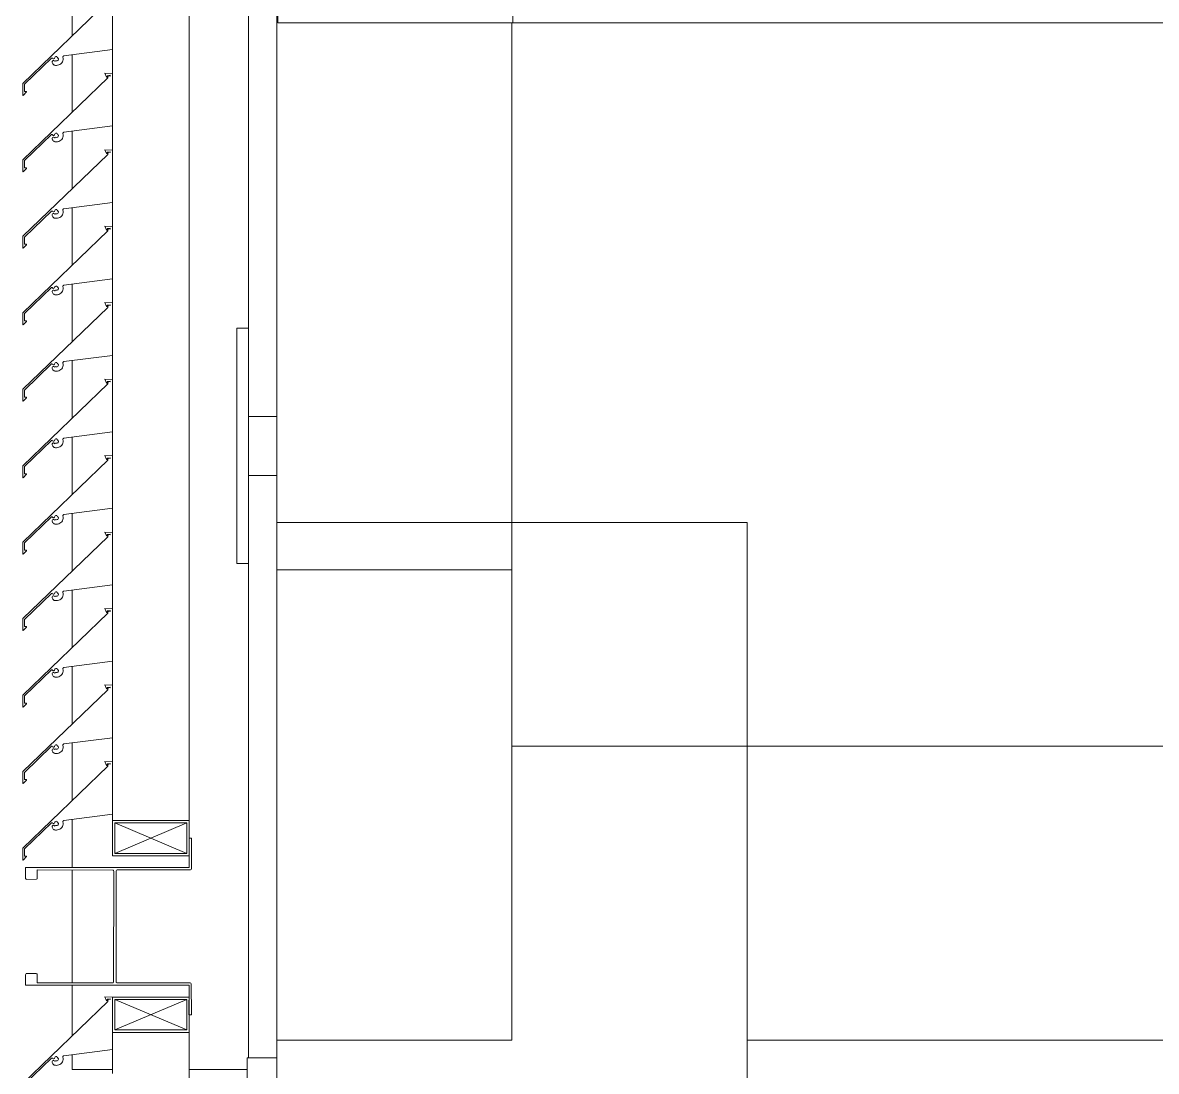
# Model space of a CAD drawing. Header units: millimetres. Extents: x -220592 to 404889, y -217665 to 38245.
# Drawn here: x 7564.58 to 7574.22, y -47967.79 to -47958.88 of the extents above; entities that cross this region are included whole.
import ezdxf

# ---------------------------------------------------------------- set-up
doc = ezdxf.new("R2010")
doc.units = ezdxf.units.MM
doc.linetypes.add('XKITLINE00', pattern=[0])
doc.layers.add('000 - 0_HIDE_OBJ_FRAMING_DEF_SUB_1', color=1, linetype='Continuous')
doc.layers.add('Part', color=2, linetype='Continuous', lineweight=0)

# ---------------------------------------------------------------- blocks, each defined once
blk = doc.blocks.new('*A13471')
at = {"layer": '000 - 0_HIDE_OBJ_FRAMING_DEF_SUB_1', "linetype": 'XKITLINE00', "lineweight": 0}
for p, q in [((-166.903352, 242.6885), (-143.093151, 242.6885)), ((-166.903352, 214.690805), (-166.903352, 242.6885))]:
    blk.add_line(p, q, dxfattribs=at)
blk = doc.blocks.new('*A13473')
at = {"layer": '000 - 0_HIDE_OBJ_FRAMING_DEF_SUB_1', "linetype": 'XKITLINE00', "lineweight": 0}
for p, q in [((-170.903349, 242.190805), (-170.903349, 247.090805)), ((-170.903349, 247.090805), (-166.903349, 247.090805)), ((-166.903352, 214.690805), (-166.903349, 247.090805))]:
    blk.add_line(p, q, dxfattribs=at)
blk = doc.blocks.new('*A13517')
at = {"layer": '000 - 0_HIDE_OBJ_FRAMING_DEF_SUB_1', "linetype": 'XKITLINE00', "lineweight": 0}
for p, q in [((-168.894627, 253.338409), (-170.894627, 253.338409)), ((-170.894627, 253.338409), (-170.894627, 251.338409)), ((-168.894627, 251.338409), (-168.894627, 253.338409)), ((-170.894627, 251.338409), (-168.894627, 251.338409))]:
    blk.add_line(p, q, dxfattribs=at)
blk = doc.blocks.new('*A14629')
at = {"layer": '000 - 0_HIDE_OBJ_FRAMING_DEF_SUB_1', "linetype": 'XKITLINE00', "lineweight": 0}
for p, q in [((-170.903349, 247.090805), (-170.903349, 273.890764)), ((-168.903349, 247.090805), (-168.903349, 251.338409)), ((-170.903349, 247.090805), (-168.903349, 247.090805))]:
    blk.add_line(p, q, dxfattribs=at)
blk = doc.blocks.new('*A14634')
at = {"layer": '000 - 0_HIDE_OBJ_FRAMING_DEF_SUB_1', "linetype": 'XKITLINE00', "lineweight": 0}
for p, q in [((-171.243364, 246.740764), (-171.243364, 248.740764)), ((-171.243364, 248.740764), (-171.143364, 248.740764)), ((-171.143364, 246.740764), (-171.143364, 248.740764)), ((-171.243364, 246.740764), (-171.143364, 246.740764))]:
    blk.add_line(p, q, dxfattribs=at)
blk = doc.blocks.new('*A14635')
at = {"layer": '000 - 0_HIDE_OBJ_FRAMING_DEF_SUB_1', "linetype": 'XKITLINE00', "lineweight": 0}
for p, q in [((-171.143364, 247.990764), (-170.903349, 247.990764)), ((-171.143364, 247.490764), (-171.143364, 247.990764)), ((-170.903349, 247.490764), (-171.143364, 247.490764))]:
    blk.add_line(p, q, dxfattribs=at)
blk = doc.blocks.new('*A14684')
at = {"layer": 'Part', "linetype": 'XKITLINE00', "lineweight": 0}
for p, q in [((-172.643349, 257.240764), (-172.289545, 257.240764)), ((-172.643349, 256.860704), (-172.643349, 257.240764)), ((-172.269085, 257.240764), (-171.143349, 257.240764)), ((-171.143349, 242.538471), (-171.143349, 257.240764)), ((-172.643349, 256.425844), (-172.643349, 256.840704)), ((-172.643349, 255.775844), (-172.643349, 256.266276)), ((-172.643349, 255.125844), (-172.643349, 255.616276)), ((-172.643349, 254.475844), (-172.643349, 254.966276)), ((-172.643349, 253.825844), (-172.643349, 254.316276)), ((-172.643349, 253.175844), (-172.643349, 253.666276)), ((-172.643349, 252.525844), (-172.643349, 253.016276)), ((-172.643349, 251.875844), (-172.643349, 252.366276)), ((-172.643349, 251.225844), (-172.643349, 251.716276)), ((-172.643349, 250.575844), (-172.643349, 251.066276)), ((-172.643349, 249.925844), (-172.643349, 250.416276)), ((-172.643349, 249.275844), (-172.643349, 249.766276)), ((-172.643349, 248.625844), (-172.643349, 249.116276)), ((-172.643349, 247.975844), (-172.643349, 248.466276)), ((-172.643349, 247.325844), (-172.643349, 247.816276)), ((-172.643349, 246.675844), (-172.643349, 247.166276)), ((-172.643349, 246.025844), (-172.643349, 246.516276)), ((-172.643349, 245.375844), (-172.643349, 245.866276)), ((-172.643349, 244.725844), (-172.643349, 245.216276)), ((-172.643349, 244.156204), (-172.643349, 244.566276)), ((-172.643349, 243.176204), (-172.643349, 244.135854)), ((-172.643349, 242.725844), (-172.643349, 243.156204)), ((-172.643349, 242.440764), (-172.643349, 242.566276)), ((-172.643349, 242.440764), (-172.298652, 242.440764)), ((-171.648652, 242.440764), (-171.153365, 242.440764))]:
    blk.add_line(p, q, dxfattribs=at)
blk = doc.blocks.new('*A14702')
at = {"layer": '000 - 0_HIDE_OBJ_FRAMING_DEF_SUB_1', "linetype": 'XKITLINE00', "lineweight": 0}
for p, q in [((-168.903349, 251.338477), (-168.903349, 245.188505)), ((-145.092907, 251.338477), (-168.894627, 251.338477)), ((-168.903349, 245.188505), (-145.092907, 245.188505))]:
    blk.add_line(p, q, dxfattribs=at)
blk = doc.blocks.new('*A14705')
at = {"layer": '000 - 0_HIDE_OBJ_FRAMING_DEF_SUB_1', "linetype": 'XKITLINE00', "lineweight": 0}
for p, q in [((-166.903349, 245.188499), (-166.903349, 242.688499)), ((-166.903349, 245.188499), (-145.093349, 245.188499)), ((-166.903349, 242.688499), (-145.093349, 242.688499))]:
    blk.add_line(p, q, dxfattribs=at)
blk = doc.blocks.new('*A14707')
at = {"layer": 'Part', "linetype": 'XKITLINE00', "lineweight": 0}
for p, q in [((-171.648937, 244.40603), (-171.648981, 244.15603)), ((-171.628937, 244.406027), (-171.648937, 244.40603)), ((-171.628982, 244.146027), (-171.628937, 244.406027)), ((-171.648981, 244.15603), (-173.03898, 244.156273)), ((-173.03898, 244.156273), (-173.038236, 244.062446)), ((-173.038236, 244.062446), (-173.034553, 244.057957)), ((-173.034553, 244.057957), (-173.028998, 244.056271)), ((-173.028998, 244.056271), (-172.945171, 244.057018)), ((-172.945171, 244.057018), (-172.940682, 244.0607)), ((-172.940682, 244.0607), (-172.938996, 244.066255)), ((-172.938996, 244.066255), (-172.938984, 244.136255)), ((-172.938984, 244.136255), (-172.295157, 244.135382)), ((-172.295157, 244.135382), (-172.29067, 244.131698)), ((-172.29067, 244.131698), (-172.288986, 244.126142)), ((-172.288986, 244.126142), (-172.289912, 243.182315)), ((-172.26915, 243.186138), (-172.268986, 244.126138)), ((-172.268986, 244.126138), (-172.268224, 244.129965)), ((-172.268224, 244.129965), (-172.26454, 244.134452)), ((-172.26454, 244.134452), (-172.258984, 244.136137)), ((-172.258984, 244.136137), (-171.635157, 244.136789)), ((-171.635157, 244.136789), (-171.630669, 244.140471)), ((-171.630669, 244.140471), (-171.628982, 244.146027)), ((-173.039139, 243.246273), (-173.039155, 243.156273)), ((-173.037453, 243.251828), (-173.039139, 243.246273)), ((-173.032965, 243.25551), (-173.037453, 243.251828)), ((-172.949138, 243.256257), (-173.032965, 243.25551)), ((-172.943582, 243.254571), (-172.949138, 243.256257)), ((-172.9399, 243.250082), (-172.943582, 243.254571)), ((-172.939152, 243.176255), (-172.9399, 243.250082)), ((-172.267465, 243.180582), (-172.26915, 243.186138)), ((-173.039155, 243.156273), (-171.649155, 243.15603)), ((-172.299152, 243.176144), (-172.939152, 243.176255)), ((-172.293596, 243.177828), (-172.299152, 243.176144)), ((-172.289912, 243.182315), (-172.293596, 243.177828)), ((-172.262978, 243.176899), (-172.267465, 243.180582)), ((-171.639152, 243.176028), (-172.262978, 243.176899)), ((-171.649155, 243.15603), (-171.649199, 242.90603)), ((-171.633596, 243.174342), (-171.639152, 243.176028)), ((-171.629914, 243.169854), (-171.633596, 243.174342)), ((-171.629199, 242.906027), (-171.629914, 243.169854)), ((-171.649199, 242.90603), (-171.629199, 242.906027))]:
    blk.add_line(p, q, dxfattribs=at)
blk = doc.blocks.new('*A14710')
at = {"layer": 'Part', "linetype": 'XKITLINE00', "lineweight": 0}
for p, q in [((-172.298652, 244.256249), (-172.298652, 244.556249)), ((-171.648652, 244.556249), (-172.298652, 244.556249)), ((-172.278652, 244.276249), (-171.668652, 244.536249)), ((-172.278652, 244.536249), (-171.668652, 244.276249)), ((-172.278652, 244.276249), (-172.278652, 244.536249)), ((-172.278652, 244.536249), (-171.668652, 244.536249)), ((-171.668652, 244.536249), (-171.668652, 244.276249)), ((-171.648652, 244.256249), (-171.648652, 244.556249)), ((-172.298652, 244.256249), (-171.648652, 244.256249)), ((-171.668652, 244.276249), (-172.278652, 244.276249))]:
    blk.add_line(p, q, dxfattribs=at)
blk = doc.blocks.new('*A14717')
at = {"layer": 'Part', "linetype": 'XKITLINE00', "lineweight": 0}
for p, q in [((-172.338255, 251.518789), (-173.063377, 250.822543)), ((-172.298462, 251.556123), (-172.366148, 251.558745)), ((-172.366148, 251.558745), (-172.350613, 251.525258)), ((-172.350613, 251.525258), (-172.34549, 251.52567)), ((-172.34549, 251.52567), (-172.345361, 251.537861)), ((-172.345361, 251.537861), (-172.320378, 251.541001)), ((-172.335358, 251.537332), (-172.338255, 251.518789)), ((-172.335358, 251.537332), (-172.318342, 251.534428)), ((-172.320378, 251.541001), (-172.318342, 251.534428)), ((-172.298455, 251.110453), (-172.298462, 251.556123)), ((-172.712461, 251.057423), (-172.298455, 251.110453)), ((-173.048341, 250.816176), (-172.817326, 251.037579)), ((-172.817326, 251.037579), (-172.812166, 251.038671)), ((-172.810019, 251.012761), (-172.812659, 251.007287)), ((-172.812659, 251.007287), (-172.812163, 250.999517)), ((-172.812166, 251.038671), (-172.808512, 251.034044)), ((-172.812163, 250.999517), (-172.810428, 250.994021)), ((-172.810428, 250.994021), (-172.807674, 250.988958)), ((-172.804875, 251.015998), (-172.810019, 251.012761)), ((-172.808512, 251.034044), (-172.804048, 251.03019)), ((-172.798797, 251.01601), (-172.804875, 251.015998)), ((-172.804048, 251.03019), (-172.798154, 251.030396)), ((-172.793641, 251.012792), (-172.798797, 251.01601)), ((-172.798154, 251.030396), (-172.793971, 251.034553)), ((-172.793971, 251.034553), (-172.790857, 251.042126)), ((-172.790699, 251.00732), (-172.793641, 251.012792)), ((-172.790857, 251.042126), (-172.78619, 251.046913)), ((-172.788669, 251.012301), (-172.790699, 251.00732)), ((-172.783858, 251.014708), (-172.788669, 251.012301)), ((-172.78619, 251.046913), (-172.780114, 251.049703)), ((-172.77794, 251.013803), (-172.783858, 251.014708)), ((-172.780114, 251.049703), (-172.773442, 251.050125)), ((-172.77144, 251.014147), (-172.77794, 251.013803)), ((-172.773442, 251.050125), (-172.77112, 251.042735)), ((-172.765472, 251.016745), (-172.77144, 251.014147)), ((-172.77112, 251.042735), (-172.763955, 251.041791)), ((-172.76079, 251.021267), (-172.765472, 251.016745)), ((-172.763955, 251.041791), (-172.765124, 251.034731)), ((-172.765124, 251.034731), (-172.757418, 251.033625)), ((-172.757988, 251.027141), (-172.76079, 251.021267)), ((-172.757418, 251.033625), (-172.757988, 251.027141)), ((-172.738758, 250.989423), (-172.731662, 250.99681)), ((-172.731662, 250.99681), (-172.726022, 251.00536)), ((-172.726022, 251.00536), (-172.722024, 251.01479)), ((-172.722024, 251.01479), (-172.719801, 251.024789)), ((-172.720912, 251.045159), (-172.720672, 251.050681)), ((-172.719426, 251.035025), (-172.720912, 251.045159)), ((-172.720672, 251.050681), (-172.717536, 251.055233)), ((-172.719801, 251.024789), (-172.719426, 251.035025)), ((-172.717536, 251.055233), (-172.712461, 251.057423)), ((-172.807674, 250.988958), (-172.804002, 250.984515)), ((-172.804002, 250.984515), (-172.799549, 250.980857)), ((-172.799549, 250.980857), (-172.794479, 250.978117)), ((-172.794479, 250.978117), (-172.788978, 250.976398)), ((-172.788978, 250.976398), (-172.78325, 250.975762)), ((-172.78325, 250.975762), (-172.776451, 250.975664)), ((-172.776451, 250.975664), (-172.766238, 250.976449)), ((-172.766238, 250.976449), (-172.756337, 250.979072)), ((-172.756337, 250.979072), (-172.747074, 250.983445)), ((-172.747074, 250.983445), (-172.738758, 250.989423)), ((-173.063377, 250.822543), (-173.062824, 250.723392)), ((-173.047999, 250.75483), (-173.048341, 250.816176)), ((-173.062824, 250.723392), (-173.058143, 250.720923)), ((-173.058143, 250.720923), (-173.029494, 250.749812)), ((-173.030579, 250.754733), (-173.047999, 250.75483)), ((-173.029494, 250.749812), (-173.030579, 250.754733))]:
    blk.add_line(p, q, dxfattribs=at)
blk = doc.blocks.new('*A14718')
at = {"layer": 'Part', "linetype": 'XKITLINE00', "lineweight": 0}
for p, q in [((-172.298462, 250.906123), (-172.366148, 250.908745)), ((-172.366148, 250.908745), (-172.350613, 250.875258)), ((-172.298455, 250.460453), (-172.298462, 250.906123)), ((-172.338255, 250.868789), (-173.063377, 250.172543)), ((-172.350613, 250.875258), (-172.34549, 250.87567)), ((-172.34549, 250.87567), (-172.345361, 250.887861)), ((-172.345361, 250.887861), (-172.320378, 250.891001)), ((-172.335358, 250.887332), (-172.338255, 250.868789)), ((-172.335358, 250.887332), (-172.318342, 250.884428)), ((-172.320378, 250.891001), (-172.318342, 250.884428)), ((-172.712461, 250.407423), (-172.298455, 250.460453)), ((-173.048341, 250.166176), (-172.817326, 250.387579)), ((-172.817326, 250.387579), (-172.812166, 250.388671)), ((-172.810019, 250.362761), (-172.812659, 250.357287)), ((-172.812659, 250.357287), (-172.812163, 250.349517)), ((-172.812166, 250.388671), (-172.808512, 250.384044)), ((-172.812163, 250.349517), (-172.810428, 250.344021)), ((-172.810428, 250.344021), (-172.807674, 250.338958)), ((-172.804875, 250.365998), (-172.810019, 250.362761)), ((-172.808512, 250.384044), (-172.804048, 250.38019)), ((-172.807674, 250.338958), (-172.804002, 250.334515)), ((-172.798797, 250.36601), (-172.804875, 250.365998)), ((-172.804048, 250.38019), (-172.798154, 250.380396)), ((-172.804002, 250.334515), (-172.799549, 250.330857)), ((-172.799549, 250.330857), (-172.794479, 250.328117)), ((-172.793641, 250.362792), (-172.798797, 250.36601)), ((-172.798154, 250.380396), (-172.793971, 250.384553)), ((-172.794479, 250.328117), (-172.788978, 250.326398)), ((-172.793971, 250.384553), (-172.790857, 250.392126)), ((-172.790699, 250.35732), (-172.793641, 250.362792)), ((-172.790857, 250.392126), (-172.78619, 250.396913)), ((-172.788669, 250.362301), (-172.790699, 250.35732)), ((-172.788978, 250.326398), (-172.78325, 250.325762)), ((-172.783858, 250.364708), (-172.788669, 250.362301)), ((-172.78619, 250.396913), (-172.780114, 250.399703)), ((-172.77794, 250.363803), (-172.783858, 250.364708)), ((-172.78325, 250.325762), (-172.776451, 250.325664)), ((-172.780114, 250.399703), (-172.773442, 250.400125)), ((-172.77144, 250.364147), (-172.77794, 250.363803)), ((-172.776451, 250.325664), (-172.766238, 250.326449)), ((-172.773442, 250.400125), (-172.77112, 250.392735)), ((-172.765472, 250.366745), (-172.77144, 250.364147)), ((-172.77112, 250.392735), (-172.763955, 250.391791)), ((-172.766238, 250.326449), (-172.756337, 250.329072)), ((-172.76079, 250.371267), (-172.765472, 250.366745)), ((-172.763955, 250.391791), (-172.765124, 250.384731)), ((-172.765124, 250.384731), (-172.757418, 250.383625)), ((-172.757988, 250.377141), (-172.76079, 250.371267)), ((-172.757418, 250.383625), (-172.757988, 250.377141)), ((-172.756337, 250.329072), (-172.747074, 250.333445)), ((-172.747074, 250.333445), (-172.738758, 250.339423)), ((-172.738758, 250.339423), (-172.731662, 250.34681)), ((-172.731662, 250.34681), (-172.726022, 250.35536)), ((-172.726022, 250.35536), (-172.722024, 250.36479)), ((-172.722024, 250.36479), (-172.719801, 250.374789)), ((-172.720912, 250.395159), (-172.720672, 250.400681)), ((-172.719426, 250.385025), (-172.720912, 250.395159)), ((-172.720672, 250.400681), (-172.717536, 250.405233)), ((-172.719801, 250.374789), (-172.719426, 250.385025)), ((-172.717536, 250.405233), (-172.712461, 250.407423)), ((-173.063377, 250.172543), (-173.062824, 250.073392)), ((-173.047999, 250.10483), (-173.048341, 250.166176)), ((-173.062824, 250.073392), (-173.058143, 250.070923)), ((-173.058143, 250.070923), (-173.029494, 250.099812)), ((-173.030579, 250.104733), (-173.047999, 250.10483)), ((-173.029494, 250.099812), (-173.030579, 250.104733))]:
    blk.add_line(p, q, dxfattribs=at)
blk = doc.blocks.new('*A14719')
at = {"layer": 'Part', "linetype": 'XKITLINE00', "lineweight": 0}
for p, q in [((-172.298462, 250.256123), (-172.366148, 250.258745)), ((-172.366148, 250.258745), (-172.350613, 250.225258)), ((-172.350613, 250.225258), (-172.34549, 250.22567)), ((-172.34549, 250.22567), (-172.345361, 250.237861)), ((-172.345361, 250.237861), (-172.320378, 250.241001)), ((-172.335358, 250.237332), (-172.338255, 250.218789)), ((-172.335358, 250.237332), (-172.318342, 250.234428)), ((-172.320378, 250.241001), (-172.318342, 250.234428)), ((-172.298455, 249.810453), (-172.298462, 250.256123)), ((-172.338255, 250.218789), (-173.063377, 249.522543)), ((-172.793971, 249.734553), (-172.790857, 249.742126)), ((-172.790857, 249.742126), (-172.78619, 249.746913)), ((-172.78619, 249.746913), (-172.780114, 249.749703)), ((-172.780114, 249.749703), (-172.773442, 249.750125)), ((-172.773442, 249.750125), (-172.77112, 249.742735)), ((-172.77112, 249.742735), (-172.763955, 249.741791)), ((-172.763955, 249.741791), (-172.765124, 249.734731)), ((-172.720912, 249.745159), (-172.720672, 249.750681)), ((-172.719426, 249.735025), (-172.720912, 249.745159)), ((-172.720672, 249.750681), (-172.717536, 249.755233)), ((-172.717536, 249.755233), (-172.712461, 249.757423)), ((-172.712461, 249.757423), (-172.298455, 249.810453)), ((-173.048341, 249.516176), (-172.817326, 249.737579)), ((-172.817326, 249.737579), (-172.812166, 249.738671)), ((-172.810019, 249.712761), (-172.812659, 249.707287)), ((-172.812659, 249.707287), (-172.812163, 249.699517)), ((-172.812166, 249.738671), (-172.808512, 249.734044)), ((-172.812163, 249.699517), (-172.810428, 249.694021)), ((-172.810428, 249.694021), (-172.807674, 249.688958)), ((-172.804875, 249.715998), (-172.810019, 249.712761)), ((-172.808512, 249.734044), (-172.804048, 249.73019)), ((-172.807674, 249.688958), (-172.804002, 249.684515)), ((-172.798797, 249.71601), (-172.804875, 249.715998)), ((-172.804048, 249.73019), (-172.798154, 249.730396)), ((-172.804002, 249.684515), (-172.799549, 249.680857)), ((-172.799549, 249.680857), (-172.794479, 249.678117)), ((-172.793641, 249.712792), (-172.798797, 249.71601)), ((-172.798154, 249.730396), (-172.793971, 249.734553)), ((-172.794479, 249.678117), (-172.788978, 249.676398)), ((-172.790699, 249.70732), (-172.793641, 249.712792)), ((-172.788669, 249.712301), (-172.790699, 249.70732)), ((-172.788978, 249.676398), (-172.78325, 249.675762)), ((-172.783858, 249.714708), (-172.788669, 249.712301)), ((-172.77794, 249.713803), (-172.783858, 249.714708)), ((-172.78325, 249.675762), (-172.776451, 249.675664)), ((-172.77144, 249.714147), (-172.77794, 249.713803)), ((-172.776451, 249.675664), (-172.766238, 249.676449)), ((-172.765472, 249.716745), (-172.77144, 249.714147)), ((-172.766238, 249.676449), (-172.756337, 249.679072)), ((-172.76079, 249.721267), (-172.765472, 249.716745)), ((-172.765124, 249.734731), (-172.757418, 249.733625)), ((-172.757988, 249.727141), (-172.76079, 249.721267)), ((-172.757418, 249.733625), (-172.757988, 249.727141)), ((-172.756337, 249.679072), (-172.747074, 249.683445)), ((-172.747074, 249.683445), (-172.738758, 249.689423)), ((-172.738758, 249.689423), (-172.731662, 249.69681)), ((-172.731662, 249.69681), (-172.726022, 249.70536)), ((-172.726022, 249.70536), (-172.722024, 249.71479)), ((-172.722024, 249.71479), (-172.719801, 249.724789)), ((-172.719801, 249.724789), (-172.719426, 249.735025)), ((-173.063377, 249.522543), (-173.062824, 249.423392)), ((-173.047999, 249.45483), (-173.048341, 249.516176)), ((-173.030579, 249.454733), (-173.047999, 249.45483)), ((-173.029494, 249.449812), (-173.030579, 249.454733)), ((-173.062824, 249.423392), (-173.058143, 249.420923)), ((-173.058143, 249.420923), (-173.029494, 249.449812))]:
    blk.add_line(p, q, dxfattribs=at)
blk = doc.blocks.new('*A14720')
at = {"layer": 'Part', "linetype": 'XKITLINE00', "lineweight": 0}
for p, q in [((-172.338255, 249.568789), (-173.063377, 248.872543)), ((-172.298462, 249.606123), (-172.366148, 249.608745)), ((-172.366148, 249.608745), (-172.350613, 249.575258)), ((-172.350613, 249.575258), (-172.34549, 249.57567)), ((-172.34549, 249.57567), (-172.345361, 249.587861)), ((-172.345361, 249.587861), (-172.320378, 249.591001)), ((-172.335358, 249.587332), (-172.338255, 249.568789)), ((-172.335358, 249.587332), (-172.318342, 249.584428)), ((-172.320378, 249.591001), (-172.318342, 249.584428)), ((-172.298455, 249.160453), (-172.298462, 249.606123)), ((-173.048341, 248.866176), (-172.817326, 249.087579)), ((-172.817326, 249.087579), (-172.812166, 249.088671)), ((-172.812166, 249.088671), (-172.808512, 249.084044)), ((-172.804875, 249.065998), (-172.810019, 249.062761)), ((-172.808512, 249.084044), (-172.804048, 249.08019)), ((-172.798797, 249.06601), (-172.804875, 249.065998)), ((-172.804048, 249.08019), (-172.798154, 249.080396)), ((-172.793641, 249.062792), (-172.798797, 249.06601)), ((-172.798154, 249.080396), (-172.793971, 249.084553)), ((-172.793971, 249.084553), (-172.790857, 249.092126)), ((-172.790857, 249.092126), (-172.78619, 249.096913)), ((-172.78619, 249.096913), (-172.780114, 249.099703)), ((-172.780114, 249.099703), (-172.773442, 249.100125)), ((-172.773442, 249.100125), (-172.77112, 249.092735)), ((-172.765472, 249.066745), (-172.77144, 249.064147)), ((-172.77112, 249.092735), (-172.763955, 249.091791)), ((-172.76079, 249.071267), (-172.765472, 249.066745)), ((-172.763955, 249.091791), (-172.765124, 249.084731)), ((-172.765124, 249.084731), (-172.757418, 249.083625)), ((-172.757988, 249.077141), (-172.76079, 249.071267)), ((-172.757418, 249.083625), (-172.757988, 249.077141)), ((-172.722024, 249.06479), (-172.719801, 249.074789)), ((-172.720912, 249.095159), (-172.720672, 249.100681)), ((-172.719426, 249.085025), (-172.720912, 249.095159)), ((-172.720672, 249.100681), (-172.717536, 249.105233)), ((-172.719801, 249.074789), (-172.719426, 249.085025)), ((-172.717536, 249.105233), (-172.712461, 249.107423)), ((-172.712461, 249.107423), (-172.298455, 249.160453)), ((-172.810019, 249.062761), (-172.812659, 249.057287)), ((-172.812659, 249.057287), (-172.812163, 249.049517)), ((-172.812163, 249.049517), (-172.810428, 249.044021)), ((-172.810428, 249.044021), (-172.807674, 249.038958)), ((-172.807674, 249.038958), (-172.804002, 249.034515)), ((-172.804002, 249.034515), (-172.799549, 249.030857)), ((-172.799549, 249.030857), (-172.794479, 249.028117)), ((-172.794479, 249.028117), (-172.788978, 249.026398)), ((-172.790699, 249.05732), (-172.793641, 249.062792)), ((-172.788669, 249.062301), (-172.790699, 249.05732)), ((-172.788978, 249.026398), (-172.78325, 249.025762)), ((-172.783858, 249.064708), (-172.788669, 249.062301)), ((-172.77794, 249.063803), (-172.783858, 249.064708)), ((-172.78325, 249.025762), (-172.776451, 249.025664)), ((-172.77144, 249.064147), (-172.77794, 249.063803)), ((-172.776451, 249.025664), (-172.766238, 249.026449)), ((-172.766238, 249.026449), (-172.756337, 249.029072)), ((-172.756337, 249.029072), (-172.747074, 249.033445)), ((-172.747074, 249.033445), (-172.738758, 249.039423)), ((-172.738758, 249.039423), (-172.731662, 249.04681)), ((-172.731662, 249.04681), (-172.726022, 249.05536)), ((-172.726022, 249.05536), (-172.722024, 249.06479)), ((-173.063377, 248.872543), (-173.062824, 248.773392)), ((-173.058143, 248.770923), (-173.029494, 248.799812)), ((-173.047999, 248.80483), (-173.048341, 248.866176)), ((-173.030579, 248.804733), (-173.047999, 248.80483)), ((-173.029494, 248.799812), (-173.030579, 248.804733)), ((-173.062824, 248.773392), (-173.058143, 248.770923))]:
    blk.add_line(p, q, dxfattribs=at)
blk = doc.blocks.new('*A14721')
at = {"layer": 'Part', "linetype": 'XKITLINE00', "lineweight": 0}
for p, q in [((-172.338255, 248.918789), (-173.063377, 248.222543)), ((-172.298462, 248.956123), (-172.366148, 248.958745)), ((-172.366148, 248.958745), (-172.350613, 248.925258)), ((-172.350613, 248.925258), (-172.34549, 248.92567)), ((-172.34549, 248.92567), (-172.345361, 248.937861)), ((-172.345361, 248.937861), (-172.320378, 248.941001)), ((-172.335358, 248.937332), (-172.338255, 248.918789)), ((-172.335358, 248.937332), (-172.318342, 248.934428)), ((-172.320378, 248.941001), (-172.318342, 248.934428)), ((-172.298455, 248.510453), (-172.298462, 248.956123)), ((-172.712461, 248.457423), (-172.298455, 248.510453)), ((-173.048341, 248.216176), (-172.817326, 248.437579)), ((-172.817326, 248.437579), (-172.812166, 248.438671)), ((-172.810019, 248.412761), (-172.812659, 248.407287)), ((-172.812659, 248.407287), (-172.812163, 248.399517)), ((-172.812166, 248.438671), (-172.808512, 248.434044)), ((-172.812163, 248.399517), (-172.810428, 248.394021)), ((-172.810428, 248.394021), (-172.807674, 248.388958)), ((-172.804875, 248.415998), (-172.810019, 248.412761)), ((-172.808512, 248.434044), (-172.804048, 248.43019)), ((-172.798797, 248.41601), (-172.804875, 248.415998)), ((-172.804048, 248.43019), (-172.798154, 248.430396)), ((-172.793641, 248.412792), (-172.798797, 248.41601)), ((-172.798154, 248.430396), (-172.793971, 248.434553)), ((-172.793971, 248.434553), (-172.790857, 248.442126)), ((-172.790699, 248.40732), (-172.793641, 248.412792)), ((-172.790857, 248.442126), (-172.78619, 248.446913)), ((-172.788669, 248.412301), (-172.790699, 248.40732)), ((-172.783858, 248.414708), (-172.788669, 248.412301)), ((-172.78619, 248.446913), (-172.780114, 248.449703)), ((-172.77794, 248.413803), (-172.783858, 248.414708)), ((-172.780114, 248.449703), (-172.773442, 248.450125)), ((-172.77144, 248.414147), (-172.77794, 248.413803)), ((-172.773442, 248.450125), (-172.77112, 248.442735)), ((-172.765472, 248.416745), (-172.77144, 248.414147)), ((-172.77112, 248.442735), (-172.763955, 248.441791)), ((-172.76079, 248.421267), (-172.765472, 248.416745)), ((-172.763955, 248.441791), (-172.765124, 248.434731)), ((-172.765124, 248.434731), (-172.757418, 248.433625)), ((-172.757988, 248.427141), (-172.76079, 248.421267)), ((-172.757418, 248.433625), (-172.757988, 248.427141)), ((-172.738758, 248.389423), (-172.731662, 248.39681)), ((-172.731662, 248.39681), (-172.726022, 248.40536)), ((-172.726022, 248.40536), (-172.722024, 248.41479)), ((-172.722024, 248.41479), (-172.719801, 248.424789)), ((-172.720912, 248.445159), (-172.720672, 248.450681)), ((-172.719426, 248.435025), (-172.720912, 248.445159)), ((-172.720672, 248.450681), (-172.717536, 248.455233)), ((-172.719801, 248.424789), (-172.719426, 248.435025)), ((-172.717536, 248.455233), (-172.712461, 248.457423)), ((-172.807674, 248.388958), (-172.804002, 248.384515)), ((-172.804002, 248.384515), (-172.799549, 248.380857)), ((-172.799549, 248.380857), (-172.794479, 248.378117)), ((-172.794479, 248.378117), (-172.788978, 248.376398)), ((-172.788978, 248.376398), (-172.78325, 248.375762)), ((-172.78325, 248.375762), (-172.776451, 248.375664)), ((-172.776451, 248.375664), (-172.766238, 248.376449)), ((-172.766238, 248.376449), (-172.756337, 248.379072)), ((-172.756337, 248.379072), (-172.747074, 248.383445)), ((-172.747074, 248.383445), (-172.738758, 248.389423)), ((-173.063377, 248.222543), (-173.062824, 248.123392)), ((-173.047999, 248.15483), (-173.048341, 248.216176)), ((-173.062824, 248.123392), (-173.058143, 248.120923)), ((-173.058143, 248.120923), (-173.029494, 248.149812)), ((-173.030579, 248.154733), (-173.047999, 248.15483)), ((-173.029494, 248.149812), (-173.030579, 248.154733))]:
    blk.add_line(p, q, dxfattribs=at)
blk = doc.blocks.new('*A14722')
at = {"layer": 'Part', "linetype": 'XKITLINE00', "lineweight": 0}
for p, q in [((-172.298462, 248.306123), (-172.366148, 248.308745)), ((-172.366148, 248.308745), (-172.350613, 248.275258)), ((-172.298455, 247.860453), (-172.298462, 248.306123)), ((-172.338255, 248.268789), (-173.063377, 247.572543)), ((-172.350613, 248.275258), (-172.34549, 248.27567)), ((-172.34549, 248.27567), (-172.345361, 248.287861)), ((-172.345361, 248.287861), (-172.320378, 248.291001)), ((-172.335358, 248.287332), (-172.338255, 248.268789)), ((-172.335358, 248.287332), (-172.318342, 248.284428)), ((-172.320378, 248.291001), (-172.318342, 248.284428)), ((-172.712461, 247.807423), (-172.298455, 247.860453)), ((-173.048341, 247.566176), (-172.817326, 247.787579)), ((-172.817326, 247.787579), (-172.812166, 247.788671)), ((-172.810019, 247.762761), (-172.812659, 247.757287)), ((-172.812659, 247.757287), (-172.812163, 247.749517)), ((-172.812166, 247.788671), (-172.808512, 247.784044)), ((-172.812163, 247.749517), (-172.810428, 247.744021)), ((-172.810428, 247.744021), (-172.807674, 247.738958)), ((-172.804875, 247.765998), (-172.810019, 247.762761)), ((-172.808512, 247.784044), (-172.804048, 247.78019)), ((-172.807674, 247.738958), (-172.804002, 247.734515)), ((-172.798797, 247.76601), (-172.804875, 247.765998)), ((-172.804048, 247.78019), (-172.798154, 247.780396)), ((-172.804002, 247.734515), (-172.799549, 247.730857)), ((-172.799549, 247.730857), (-172.794479, 247.728117)), ((-172.793641, 247.762792), (-172.798797, 247.76601)), ((-172.798154, 247.780396), (-172.793971, 247.784553)), ((-172.794479, 247.728117), (-172.788978, 247.726398)), ((-172.793971, 247.784553), (-172.790857, 247.792126)), ((-172.790699, 247.75732), (-172.793641, 247.762792)), ((-172.790857, 247.792126), (-172.78619, 247.796913)), ((-172.788669, 247.762301), (-172.790699, 247.75732)), ((-172.788978, 247.726398), (-172.78325, 247.725762)), ((-172.783858, 247.764708), (-172.788669, 247.762301)), ((-172.78619, 247.796913), (-172.780114, 247.799703)), ((-172.77794, 247.763803), (-172.783858, 247.764708)), ((-172.78325, 247.725762), (-172.776451, 247.725664)), ((-172.780114, 247.799703), (-172.773442, 247.800125)), ((-172.77144, 247.764147), (-172.77794, 247.763803)), ((-172.776451, 247.725664), (-172.766238, 247.726449)), ((-172.773442, 247.800125), (-172.77112, 247.792735)), ((-172.765472, 247.766745), (-172.77144, 247.764147)), ((-172.77112, 247.792735), (-172.763955, 247.791791)), ((-172.766238, 247.726449), (-172.756337, 247.729072)), ((-172.76079, 247.771267), (-172.765472, 247.766745)), ((-172.763955, 247.791791), (-172.765124, 247.784731)), ((-172.765124, 247.784731), (-172.757418, 247.783625)), ((-172.757988, 247.777141), (-172.76079, 247.771267)), ((-172.757418, 247.783625), (-172.757988, 247.777141)), ((-172.756337, 247.729072), (-172.747074, 247.733445)), ((-172.747074, 247.733445), (-172.738758, 247.739423)), ((-172.738758, 247.739423), (-172.731662, 247.74681)), ((-172.731662, 247.74681), (-172.726022, 247.75536)), ((-172.726022, 247.75536), (-172.722024, 247.76479)), ((-172.722024, 247.76479), (-172.719801, 247.774789)), ((-172.720912, 247.795159), (-172.720672, 247.800681)), ((-172.719426, 247.785025), (-172.720912, 247.795159)), ((-172.720672, 247.800681), (-172.717536, 247.805233)), ((-172.719801, 247.774789), (-172.719426, 247.785025)), ((-172.717536, 247.805233), (-172.712461, 247.807423)), ((-173.063377, 247.572543), (-173.062824, 247.473392)), ((-173.047999, 247.50483), (-173.048341, 247.566176)), ((-173.062824, 247.473392), (-173.058143, 247.470923)), ((-173.058143, 247.470923), (-173.029494, 247.499812)), ((-173.030579, 247.504733), (-173.047999, 247.50483)), ((-173.029494, 247.499812), (-173.030579, 247.504733))]:
    blk.add_line(p, q, dxfattribs=at)
blk = doc.blocks.new('*A14723')
at = {"layer": 'Part', "linetype": 'XKITLINE00', "lineweight": 0}
for p, q in [((-172.298462, 247.656123), (-172.366148, 247.658745)), ((-172.366148, 247.658745), (-172.350613, 247.625258)), ((-172.350613, 247.625258), (-172.34549, 247.62567)), ((-172.34549, 247.62567), (-172.345361, 247.637861)), ((-172.345361, 247.637861), (-172.320378, 247.641001)), ((-172.335358, 247.637332), (-172.338255, 247.618789)), ((-172.335358, 247.637332), (-172.318342, 247.634428)), ((-172.320378, 247.641001), (-172.318342, 247.634428)), ((-172.298455, 247.210453), (-172.298462, 247.656123)), ((-172.338255, 247.618789), (-173.063377, 246.922543)), ((-173.048341, 246.916176), (-172.817326, 247.137579)), ((-172.817326, 247.137579), (-172.812166, 247.138671)), ((-172.812166, 247.138671), (-172.808512, 247.134044)), ((-172.793971, 247.134553), (-172.790857, 247.142126)), ((-172.790857, 247.142126), (-172.78619, 247.146913)), ((-172.78619, 247.146913), (-172.780114, 247.149703)), ((-172.780114, 247.149703), (-172.773442, 247.150125)), ((-172.773442, 247.150125), (-172.77112, 247.142735)), ((-172.77112, 247.142735), (-172.763955, 247.141791)), ((-172.763955, 247.141791), (-172.765124, 247.134731)), ((-172.720912, 247.145159), (-172.720672, 247.150681)), ((-172.719426, 247.135025), (-172.720912, 247.145159)), ((-172.720672, 247.150681), (-172.717536, 247.155233)), ((-172.717536, 247.155233), (-172.712461, 247.157423)), ((-172.712461, 247.157423), (-172.298455, 247.210453)), ((-172.810019, 247.112761), (-172.812659, 247.107287)), ((-172.812659, 247.107287), (-172.812163, 247.099517)), ((-172.812163, 247.099517), (-172.810428, 247.094021)), ((-172.810428, 247.094021), (-172.807674, 247.088958)), ((-172.804875, 247.115998), (-172.810019, 247.112761)), ((-172.808512, 247.134044), (-172.804048, 247.13019)), ((-172.807674, 247.088958), (-172.804002, 247.084515)), ((-172.798797, 247.11601), (-172.804875, 247.115998)), ((-172.804048, 247.13019), (-172.798154, 247.130396)), ((-172.804002, 247.084515), (-172.799549, 247.080857)), ((-172.799549, 247.080857), (-172.794479, 247.078117)), ((-172.793641, 247.112792), (-172.798797, 247.11601)), ((-172.798154, 247.130396), (-172.793971, 247.134553)), ((-172.794479, 247.078117), (-172.788978, 247.076398)), ((-172.790699, 247.10732), (-172.793641, 247.112792)), ((-172.788669, 247.112301), (-172.790699, 247.10732)), ((-172.788978, 247.076398), (-172.78325, 247.075762)), ((-172.783858, 247.114708), (-172.788669, 247.112301)), ((-172.77794, 247.113803), (-172.783858, 247.114708)), ((-172.78325, 247.075762), (-172.776451, 247.075664)), ((-172.77144, 247.114147), (-172.77794, 247.113803)), ((-172.776451, 247.075664), (-172.766238, 247.076449)), ((-172.765472, 247.116745), (-172.77144, 247.114147)), ((-172.766238, 247.076449), (-172.756337, 247.079072)), ((-172.76079, 247.121267), (-172.765472, 247.116745)), ((-172.765124, 247.134731), (-172.757418, 247.133625)), ((-172.757988, 247.127141), (-172.76079, 247.121267)), ((-172.757418, 247.133625), (-172.757988, 247.127141)), ((-172.756337, 247.079072), (-172.747074, 247.083445)), ((-172.747074, 247.083445), (-172.738758, 247.089423)), ((-172.738758, 247.089423), (-172.731662, 247.09681)), ((-172.731662, 247.09681), (-172.726022, 247.10536)), ((-172.726022, 247.10536), (-172.722024, 247.11479)), ((-172.722024, 247.11479), (-172.719801, 247.124789)), ((-172.719801, 247.124789), (-172.719426, 247.135025)), ((-173.063377, 246.922543), (-173.062824, 246.823392)), ((-173.058143, 246.820923), (-173.029494, 246.849812)), ((-173.047999, 246.85483), (-173.048341, 246.916176)), ((-173.030579, 246.854733), (-173.047999, 246.85483)), ((-173.029494, 246.849812), (-173.030579, 246.854733)), ((-173.062824, 246.823392), (-173.058143, 246.820923))]:
    blk.add_line(p, q, dxfattribs=at)
blk = doc.blocks.new('*A14724')
at = {"layer": 'Part', "linetype": 'XKITLINE00', "lineweight": 0}
for p, q in [((-172.338255, 246.968789), (-173.063377, 246.272543)), ((-172.298462, 247.006123), (-172.366148, 247.008745)), ((-172.366148, 247.008745), (-172.350613, 246.975258)), ((-172.350613, 246.975258), (-172.34549, 246.97567)), ((-172.34549, 246.97567), (-172.345361, 246.987861)), ((-172.345361, 246.987861), (-172.320378, 246.991001)), ((-172.335358, 246.987332), (-172.338255, 246.968789)), ((-172.335358, 246.987332), (-172.318342, 246.984428)), ((-172.320378, 246.991001), (-172.318342, 246.984428)), ((-172.298455, 246.560453), (-172.298462, 247.006123)), ((-172.712461, 246.507423), (-172.298455, 246.560453)), ((-173.048341, 246.266176), (-172.817326, 246.487579)), ((-172.817326, 246.487579), (-172.812166, 246.488671)), ((-172.810019, 246.462761), (-172.812659, 246.457287)), ((-172.812166, 246.488671), (-172.808512, 246.484044)), ((-172.804875, 246.465998), (-172.810019, 246.462761)), ((-172.808512, 246.484044), (-172.804048, 246.48019)), ((-172.798797, 246.46601), (-172.804875, 246.465998)), ((-172.804048, 246.48019), (-172.798154, 246.480396)), ((-172.793641, 246.462792), (-172.798797, 246.46601)), ((-172.798154, 246.480396), (-172.793971, 246.484553)), ((-172.793971, 246.484553), (-172.790857, 246.492126)), ((-172.790699, 246.45732), (-172.793641, 246.462792)), ((-172.790857, 246.492126), (-172.78619, 246.496913)), ((-172.783858, 246.464708), (-172.788669, 246.462301)), ((-172.78619, 246.496913), (-172.780114, 246.499703)), ((-172.77794, 246.463803), (-172.783858, 246.464708)), ((-172.780114, 246.499703), (-172.773442, 246.500125)), ((-172.77144, 246.464147), (-172.77794, 246.463803)), ((-172.773442, 246.500125), (-172.77112, 246.492735)), ((-172.765472, 246.466745), (-172.77144, 246.464147)), ((-172.77112, 246.492735), (-172.763955, 246.491791)), ((-172.76079, 246.471267), (-172.765472, 246.466745)), ((-172.763955, 246.491791), (-172.765124, 246.484731)), ((-172.765124, 246.484731), (-172.757418, 246.483625)), ((-172.757988, 246.477141), (-172.76079, 246.471267)), ((-172.757418, 246.483625), (-172.757988, 246.477141)), ((-172.726022, 246.45536), (-172.722024, 246.46479)), ((-172.722024, 246.46479), (-172.719801, 246.474789)), ((-172.720912, 246.495159), (-172.720672, 246.500681)), ((-172.719426, 246.485025), (-172.720912, 246.495159)), ((-172.720672, 246.500681), (-172.717536, 246.505233)), ((-172.719801, 246.474789), (-172.719426, 246.485025)), ((-172.717536, 246.505233), (-172.712461, 246.507423)), ((-172.812659, 246.457287), (-172.812163, 246.449517)), ((-172.812163, 246.449517), (-172.810428, 246.444021)), ((-172.810428, 246.444021), (-172.807674, 246.438958)), ((-172.807674, 246.438958), (-172.804002, 246.434515)), ((-172.804002, 246.434515), (-172.799549, 246.430857)), ((-172.799549, 246.430857), (-172.794479, 246.428117)), ((-172.794479, 246.428117), (-172.788978, 246.426398)), ((-172.788669, 246.462301), (-172.790699, 246.45732)), ((-172.788978, 246.426398), (-172.78325, 246.425762)), ((-172.78325, 246.425762), (-172.776451, 246.425664)), ((-172.776451, 246.425664), (-172.766238, 246.426449)), ((-172.766238, 246.426449), (-172.756337, 246.429072)), ((-172.756337, 246.429072), (-172.747074, 246.433445)), ((-172.747074, 246.433445), (-172.738758, 246.439423)), ((-172.738758, 246.439423), (-172.731662, 246.44681)), ((-172.731662, 246.44681), (-172.726022, 246.45536)), ((-173.063377, 246.272543), (-173.062824, 246.173392)), ((-173.062824, 246.173392), (-173.058143, 246.170923)), ((-173.058143, 246.170923), (-173.029494, 246.199812)), ((-173.047999, 246.20483), (-173.048341, 246.266176)), ((-173.030579, 246.204733), (-173.047999, 246.20483)), ((-173.029494, 246.199812), (-173.030579, 246.204733))]:
    blk.add_line(p, q, dxfattribs=at)
blk = doc.blocks.new('*A14725')
at = {"layer": 'Part', "linetype": 'XKITLINE00', "lineweight": 0}
for p, q in [((-172.338255, 246.318789), (-173.063377, 245.622543)), ((-172.298462, 246.356123), (-172.366148, 246.358745)), ((-172.366148, 246.358745), (-172.350613, 246.325258)), ((-172.350613, 246.325258), (-172.34549, 246.32567)), ((-172.34549, 246.32567), (-172.345361, 246.337861)), ((-172.345361, 246.337861), (-172.320378, 246.341001)), ((-172.335358, 246.337332), (-172.338255, 246.318789)), ((-172.335358, 246.337332), (-172.318342, 246.334428)), ((-172.320378, 246.341001), (-172.318342, 246.334428)), ((-172.298455, 245.910453), (-172.298462, 246.356123)), ((-172.712461, 245.857423), (-172.298455, 245.910453)), ((-173.048341, 245.616176), (-172.817326, 245.837579)), ((-172.817326, 245.837579), (-172.812166, 245.838671)), ((-172.810019, 245.812761), (-172.812659, 245.807287)), ((-172.812659, 245.807287), (-172.812163, 245.799517)), ((-172.812166, 245.838671), (-172.808512, 245.834044)), ((-172.812163, 245.799517), (-172.810428, 245.794021)), ((-172.810428, 245.794021), (-172.807674, 245.788958)), ((-172.804875, 245.815998), (-172.810019, 245.812761)), ((-172.808512, 245.834044), (-172.804048, 245.83019)), ((-172.807674, 245.788958), (-172.804002, 245.784515)), ((-172.798797, 245.81601), (-172.804875, 245.815998)), ((-172.804048, 245.83019), (-172.798154, 245.830396)), ((-172.793641, 245.812792), (-172.798797, 245.81601)), ((-172.798154, 245.830396), (-172.793971, 245.834553)), ((-172.793971, 245.834553), (-172.790857, 245.842126)), ((-172.790699, 245.80732), (-172.793641, 245.812792)), ((-172.790857, 245.842126), (-172.78619, 245.846913)), ((-172.788669, 245.812301), (-172.790699, 245.80732)), ((-172.783858, 245.814708), (-172.788669, 245.812301)), ((-172.78619, 245.846913), (-172.780114, 245.849703)), ((-172.77794, 245.813803), (-172.783858, 245.814708)), ((-172.780114, 245.849703), (-172.773442, 245.850125)), ((-172.77144, 245.814147), (-172.77794, 245.813803)), ((-172.773442, 245.850125), (-172.77112, 245.842735)), ((-172.765472, 245.816745), (-172.77144, 245.814147)), ((-172.77112, 245.842735), (-172.763955, 245.841791)), ((-172.76079, 245.821267), (-172.765472, 245.816745)), ((-172.763955, 245.841791), (-172.765124, 245.834731)), ((-172.765124, 245.834731), (-172.757418, 245.833625)), ((-172.757988, 245.827141), (-172.76079, 245.821267)), ((-172.757418, 245.833625), (-172.757988, 245.827141)), ((-172.747074, 245.783445), (-172.738758, 245.789423)), ((-172.738758, 245.789423), (-172.731662, 245.79681)), ((-172.731662, 245.79681), (-172.726022, 245.80536)), ((-172.726022, 245.80536), (-172.722024, 245.81479)), ((-172.722024, 245.81479), (-172.719801, 245.824789)), ((-172.720912, 245.845159), (-172.720672, 245.850681)), ((-172.719426, 245.835025), (-172.720912, 245.845159)), ((-172.720672, 245.850681), (-172.717536, 245.855233)), ((-172.719801, 245.824789), (-172.719426, 245.835025)), ((-172.717536, 245.855233), (-172.712461, 245.857423)), ((-172.804002, 245.784515), (-172.799549, 245.780857)), ((-172.799549, 245.780857), (-172.794479, 245.778117)), ((-172.794479, 245.778117), (-172.788978, 245.776398)), ((-172.788978, 245.776398), (-172.78325, 245.775762)), ((-172.78325, 245.775762), (-172.776451, 245.775664)), ((-172.776451, 245.775664), (-172.766238, 245.776449)), ((-172.766238, 245.776449), (-172.756337, 245.779072)), ((-172.756337, 245.779072), (-172.747074, 245.783445)), ((-173.063377, 245.622543), (-173.062824, 245.523392)), ((-173.047999, 245.55483), (-173.048341, 245.616176)), ((-173.062824, 245.523392), (-173.058143, 245.520923)), ((-173.058143, 245.520923), (-173.029494, 245.549812)), ((-173.030579, 245.554733), (-173.047999, 245.55483)), ((-173.029494, 245.549812), (-173.030579, 245.554733))]:
    blk.add_line(p, q, dxfattribs=at)
blk = doc.blocks.new('*A14726')
at = {"layer": 'Part', "linetype": 'XKITLINE00', "lineweight": 0}
for p, q in [((-172.298462, 245.706123), (-172.366148, 245.708745)), ((-172.366148, 245.708745), (-172.350613, 245.675258)), ((-172.298455, 245.260453), (-172.298462, 245.706123)), ((-172.338255, 245.668789), (-173.063377, 244.972543)), ((-172.350613, 245.675258), (-172.34549, 245.67567)), ((-172.34549, 245.67567), (-172.345361, 245.687861)), ((-172.345361, 245.687861), (-172.320378, 245.691001)), ((-172.335358, 245.687332), (-172.338255, 245.668789)), ((-172.335358, 245.687332), (-172.318342, 245.684428)), ((-172.320378, 245.691001), (-172.318342, 245.684428)), ((-172.712461, 245.207423), (-172.298455, 245.260453)), ((-173.048341, 244.966176), (-172.817326, 245.187579)), ((-172.817326, 245.187579), (-172.812166, 245.188671)), ((-172.810019, 245.162761), (-172.812659, 245.157287)), ((-172.812659, 245.157287), (-172.812163, 245.149517)), ((-172.812166, 245.188671), (-172.808512, 245.184044)), ((-172.812163, 245.149517), (-172.810428, 245.144021)), ((-172.810428, 245.144021), (-172.807674, 245.138958)), ((-172.804875, 245.165998), (-172.810019, 245.162761)), ((-172.808512, 245.184044), (-172.804048, 245.18019)), ((-172.807674, 245.138958), (-172.804002, 245.134515)), ((-172.798797, 245.16601), (-172.804875, 245.165998)), ((-172.804048, 245.18019), (-172.798154, 245.180396)), ((-172.804002, 245.134515), (-172.799549, 245.130857)), ((-172.799549, 245.130857), (-172.794479, 245.128117)), ((-172.793641, 245.162792), (-172.798797, 245.16601)), ((-172.798154, 245.180396), (-172.793971, 245.184553)), ((-172.794479, 245.128117), (-172.788978, 245.126398)), ((-172.793971, 245.184553), (-172.790857, 245.192126)), ((-172.790699, 245.15732), (-172.793641, 245.162792)), ((-172.790857, 245.192126), (-172.78619, 245.196913)), ((-172.788669, 245.162301), (-172.790699, 245.15732)), ((-172.788978, 245.126398), (-172.78325, 245.125762)), ((-172.783858, 245.164708), (-172.788669, 245.162301)), ((-172.78619, 245.196913), (-172.780114, 245.199703)), ((-172.77794, 245.163803), (-172.783858, 245.164708)), ((-172.78325, 245.125762), (-172.776451, 245.125664)), ((-172.780114, 245.199703), (-172.773442, 245.200125)), ((-172.77144, 245.164147), (-172.77794, 245.163803)), ((-172.776451, 245.125664), (-172.766238, 245.126449)), ((-172.773442, 245.200125), (-172.77112, 245.192735)), ((-172.765472, 245.166745), (-172.77144, 245.164147)), ((-172.77112, 245.192735), (-172.763955, 245.191791)), ((-172.766238, 245.126449), (-172.756337, 245.129072)), ((-172.76079, 245.171267), (-172.765472, 245.166745)), ((-172.763955, 245.191791), (-172.765124, 245.184731)), ((-172.765124, 245.184731), (-172.757418, 245.183625)), ((-172.757988, 245.177141), (-172.76079, 245.171267)), ((-172.757418, 245.183625), (-172.757988, 245.177141)), ((-172.756337, 245.129072), (-172.747074, 245.133445)), ((-172.747074, 245.133445), (-172.738758, 245.139423)), ((-172.738758, 245.139423), (-172.731662, 245.14681)), ((-172.731662, 245.14681), (-172.726022, 245.15536)), ((-172.726022, 245.15536), (-172.722024, 245.16479)), ((-172.722024, 245.16479), (-172.719801, 245.174789)), ((-172.720912, 245.195159), (-172.720672, 245.200681)), ((-172.719426, 245.185025), (-172.720912, 245.195159)), ((-172.720672, 245.200681), (-172.717536, 245.205233)), ((-172.719801, 245.174789), (-172.719426, 245.185025)), ((-172.717536, 245.205233), (-172.712461, 245.207423)), ((-173.063377, 244.972543), (-173.062824, 244.873392)), ((-173.047999, 244.90483), (-173.048341, 244.966176)), ((-173.062824, 244.873392), (-173.058143, 244.870923)), ((-173.058143, 244.870923), (-173.029494, 244.899812)), ((-173.030579, 244.904733), (-173.047999, 244.90483)), ((-173.029494, 244.899812), (-173.030579, 244.904733))]:
    blk.add_line(p, q, dxfattribs=at)
blk = doc.blocks.new('*A14727')
at = {"layer": 'Part', "linetype": 'XKITLINE00', "lineweight": 0}
for p, q in [((-172.338255, 245.018789), (-173.063377, 244.322543)), ((-172.298462, 245.056123), (-172.366148, 245.058745)), ((-172.366148, 245.058745), (-172.350613, 245.025258)), ((-172.350613, 245.025258), (-172.34549, 245.02567)), ((-172.34549, 245.02567), (-172.345361, 245.037861)), ((-172.345361, 245.037861), (-172.320378, 245.041001)), ((-172.335358, 245.037332), (-172.338255, 245.018789)), ((-172.335358, 245.037332), (-172.318342, 245.034428)), ((-172.320378, 245.041001), (-172.318342, 245.034428)), ((-172.298455, 244.610453), (-172.298462, 245.056123)), ((-173.048341, 244.316176), (-172.817326, 244.537579)), ((-172.817326, 244.537579), (-172.812166, 244.538671)), ((-172.812166, 244.538671), (-172.808512, 244.534044)), ((-172.793971, 244.534553), (-172.790857, 244.542126)), ((-172.790857, 244.542126), (-172.78619, 244.546913)), ((-172.78619, 244.546913), (-172.780114, 244.549703)), ((-172.780114, 244.549703), (-172.773442, 244.550125)), ((-172.773442, 244.550125), (-172.77112, 244.542735)), ((-172.77112, 244.542735), (-172.763955, 244.541791)), ((-172.763955, 244.541791), (-172.765124, 244.534731)), ((-172.765124, 244.534731), (-172.757418, 244.533625)), ((-172.720912, 244.545159), (-172.720672, 244.550681)), ((-172.719426, 244.535025), (-172.720912, 244.545159)), ((-172.720672, 244.550681), (-172.717536, 244.555233)), ((-172.719801, 244.524789), (-172.719426, 244.535025)), ((-172.717536, 244.555233), (-172.712461, 244.557423)), ((-172.712461, 244.557423), (-172.298455, 244.610453)), ((-172.810019, 244.512761), (-172.812659, 244.507287)), ((-172.812659, 244.507287), (-172.812163, 244.499517)), ((-172.812163, 244.499517), (-172.810428, 244.494021)), ((-172.810428, 244.494021), (-172.807674, 244.488958)), ((-172.804875, 244.515998), (-172.810019, 244.512761)), ((-172.808512, 244.534044), (-172.804048, 244.53019)), ((-172.807674, 244.488958), (-172.804002, 244.484515)), ((-172.798797, 244.51601), (-172.804875, 244.515998)), ((-172.804048, 244.53019), (-172.798154, 244.530396)), ((-172.804002, 244.484515), (-172.799549, 244.480857)), ((-172.799549, 244.480857), (-172.794479, 244.478117)), ((-172.793641, 244.512792), (-172.798797, 244.51601)), ((-172.798154, 244.530396), (-172.793971, 244.534553)), ((-172.794479, 244.478117), (-172.788978, 244.476398)), ((-172.790699, 244.50732), (-172.793641, 244.512792)), ((-172.788669, 244.512301), (-172.790699, 244.50732)), ((-172.788978, 244.476398), (-172.78325, 244.475762)), ((-172.783858, 244.514708), (-172.788669, 244.512301)), ((-172.77794, 244.513803), (-172.783858, 244.514708)), ((-172.78325, 244.475762), (-172.776451, 244.475664)), ((-172.77144, 244.514147), (-172.77794, 244.513803)), ((-172.776451, 244.475664), (-172.766238, 244.476449)), ((-172.765472, 244.516745), (-172.77144, 244.514147)), ((-172.766238, 244.476449), (-172.756337, 244.479072)), ((-172.76079, 244.521267), (-172.765472, 244.516745)), ((-172.757988, 244.527141), (-172.76079, 244.521267)), ((-172.757418, 244.533625), (-172.757988, 244.527141)), ((-172.756337, 244.479072), (-172.747074, 244.483445)), ((-172.747074, 244.483445), (-172.738758, 244.489423)), ((-172.738758, 244.489423), (-172.731662, 244.49681)), ((-172.731662, 244.49681), (-172.726022, 244.50536)), ((-172.726022, 244.50536), (-172.722024, 244.51479)), ((-172.722024, 244.51479), (-172.719801, 244.524789)), ((-173.063377, 244.322543), (-173.062824, 244.223392)), ((-173.058143, 244.220923), (-173.029494, 244.249812)), ((-173.047999, 244.25483), (-173.048341, 244.316176)), ((-173.030579, 244.254733), (-173.047999, 244.25483)), ((-173.029494, 244.249812), (-173.030579, 244.254733)), ((-173.062824, 244.223392), (-173.058143, 244.220923))]:
    blk.add_line(p, q, dxfattribs=at)
blk = doc.blocks.new('*A14729')
at = {"layer": 'Part', "linetype": 'XKITLINE00', "lineweight": 0}
for p, q in [((-171.648652, 229.556249), (-171.648652, 242.756135)), ((-172.298652, 242.406131), (-172.298652, 242.610427)), ((-172.298652, 241.756131), (-172.298652, 241.960427)), ((-172.298652, 241.106131), (-172.298652, 241.310427)), ((-172.298652, 240.456131), (-172.298652, 240.660427)), ((-172.298652, 239.806131), (-172.298652, 240.010427)), ((-172.298652, 239.156131), (-172.298652, 239.360427)), ((-172.298652, 238.506131), (-172.298652, 238.710427)), ((-172.298652, 237.856131), (-172.298652, 238.060427)), ((-172.298652, 237.206131), (-172.298652, 237.410427)), ((-172.298652, 236.556131), (-172.298652, 236.760427)), ((-172.298652, 235.906131), (-172.298652, 236.110427)), ((-172.298652, 235.256131), (-172.298652, 235.460427)), ((-172.298652, 234.606131), (-172.298652, 234.810427)), ((-172.298652, 233.956131), (-172.298652, 234.160427)), ((-172.298652, 233.306131), (-172.298652, 233.510427)), ((-172.298652, 232.656131), (-172.298652, 232.860427)), ((-172.298652, 232.006131), (-172.298652, 232.210427)), ((-172.298652, 231.356131), (-172.298652, 231.560427)), ((-172.298652, 230.706131), (-172.298652, 230.910427)), ((-172.298652, 230.056131), (-172.298652, 230.260427)), ((-172.298652, 229.556249), (-172.298652, 229.610427))]:
    blk.add_line(p, q, dxfattribs=at)
blk = doc.blocks.new('*A14730')
at = {"layer": 'Part', "linetype": 'XKITLINE00', "lineweight": 0}
for p, q in [((-171.648652, 244.556249), (-171.648652, 256.456135)), ((-172.298652, 256.106131), (-172.298652, 256.310427)), ((-172.298652, 255.456131), (-172.298652, 255.660427)), ((-172.298652, 254.806131), (-172.298652, 255.010427)), ((-172.298652, 254.156131), (-172.298652, 254.360427)), ((-172.298652, 253.506131), (-172.298652, 253.710427)), ((-172.298652, 252.856131), (-172.298652, 253.060427)), ((-172.298652, 252.206131), (-172.298652, 252.410427)), ((-172.298652, 251.556131), (-172.298652, 251.760427)), ((-172.298652, 250.906131), (-172.298652, 251.110427)), ((-172.298652, 250.256131), (-172.298652, 250.460427)), ((-172.298652, 249.606131), (-172.298652, 249.810427)), ((-172.298652, 248.956131), (-172.298652, 249.160427)), ((-172.298652, 248.306131), (-172.298652, 248.510427)), ((-172.298652, 247.656131), (-172.298652, 247.860427)), ((-172.298652, 247.006131), (-172.298652, 247.210427)), ((-172.298652, 246.356131), (-172.298652, 246.560427)), ((-172.298652, 245.706131), (-172.298652, 245.910427)), ((-172.298652, 245.056131), (-172.298652, 245.260427)), ((-172.298652, 244.556249), (-172.298652, 244.610427))]:
    blk.add_line(p, q, dxfattribs=at)
blk = doc.blocks.new('*A14731')
at = {"layer": '000 - 0_HIDE_OBJ_FRAMING_DEF_SUB_1', "linetype": 'XKITLINE00', "lineweight": 0}
for p, q in [((-170.903365, 242.538471), (-171.153365, 242.538471)), ((-171.153365, 242.538471), (-171.153365, 242.190805))]:
    blk.add_line(p, q, dxfattribs=at)
blk = doc.blocks.new('*A14774')
at = {"layer": '000 - 0_HIDE_OBJ_FRAMING_DEF_SUB_1', "linetype": 'XKITLINE00', "lineweight": 0}
for p, q in [((-170.903349, 246.688499), (-170.903349, 242.688499)), ((-168.903349, 246.688499), (-170.903349, 246.688499)), ((-168.903349, 242.688499), (-168.903349, 246.688499)), ((-170.903349, 242.688499), (-168.903349, 242.688499))]:
    blk.add_line(p, q, dxfattribs=at)
blk = doc.blocks.new('*A14775')
at = {"layer": 'Part', "linetype": 'XKITLINE00', "lineweight": 0}
for p, q in [((-172.338255, 243.018789), (-173.063377, 242.322543)), ((-172.298462, 243.056123), (-172.366148, 243.058745)), ((-172.366148, 243.058745), (-172.350613, 243.025258)), ((-172.350613, 243.025258), (-172.34549, 243.02567)), ((-172.34549, 243.02567), (-172.345361, 243.037861)), ((-172.345361, 243.037861), (-172.320378, 243.041001)), ((-172.335358, 243.037332), (-172.338255, 243.018789)), ((-172.335358, 243.037332), (-172.318342, 243.034428)), ((-172.320378, 243.041001), (-172.318342, 243.034428)), ((-172.298455, 242.610453), (-172.298462, 243.056123)), ((-172.712461, 242.557423), (-172.298455, 242.610453)), ((-173.048341, 242.316176), (-172.817326, 242.537579)), ((-172.817326, 242.537579), (-172.812166, 242.538671)), ((-172.810019, 242.512761), (-172.812659, 242.507287)), ((-172.812166, 242.538671), (-172.808512, 242.534044)), ((-172.804875, 242.515998), (-172.810019, 242.512761)), ((-172.808512, 242.534044), (-172.804048, 242.53019)), ((-172.798797, 242.51601), (-172.804875, 242.515998)), ((-172.804048, 242.53019), (-172.798154, 242.530396)), ((-172.793641, 242.512792), (-172.798797, 242.51601)), ((-172.798154, 242.530396), (-172.793971, 242.534553)), ((-172.793971, 242.534553), (-172.790857, 242.542126)), ((-172.790699, 242.50732), (-172.793641, 242.512792)), ((-172.790857, 242.542126), (-172.78619, 242.546913)), ((-172.788669, 242.512301), (-172.790699, 242.50732)), ((-172.783858, 242.514708), (-172.788669, 242.512301)), ((-172.78619, 242.546913), (-172.780114, 242.549703)), ((-172.77794, 242.513803), (-172.783858, 242.514708)), ((-172.780114, 242.549703), (-172.773442, 242.550125)), ((-172.77144, 242.514147), (-172.77794, 242.513803)), ((-172.773442, 242.550125), (-172.77112, 242.542735)), ((-172.765472, 242.516745), (-172.77144, 242.514147)), ((-172.77112, 242.542735), (-172.763955, 242.541791)), ((-172.76079, 242.521267), (-172.765472, 242.516745)), ((-172.763955, 242.541791), (-172.765124, 242.534731)), ((-172.765124, 242.534731), (-172.757418, 242.533625)), ((-172.757988, 242.527141), (-172.76079, 242.521267)), ((-172.757418, 242.533625), (-172.757988, 242.527141)), ((-172.726022, 242.50536), (-172.722024, 242.51479)), ((-172.722024, 242.51479), (-172.719801, 242.524789)), ((-172.720912, 242.545159), (-172.720672, 242.550681)), ((-172.719426, 242.535025), (-172.720912, 242.545159)), ((-172.720672, 242.550681), (-172.717536, 242.555233)), ((-172.719801, 242.524789), (-172.719426, 242.535025)), ((-172.717536, 242.555233), (-172.712461, 242.557423)), ((-172.812659, 242.507287), (-172.812163, 242.499517)), ((-172.812163, 242.499517), (-172.810428, 242.494021)), ((-172.810428, 242.494021), (-172.807674, 242.488958)), ((-172.807674, 242.488958), (-172.804002, 242.484515)), ((-172.804002, 242.484515), (-172.799549, 242.480857)), ((-172.799549, 242.480857), (-172.794479, 242.478117)), ((-172.794479, 242.478117), (-172.788978, 242.476398)), ((-172.788978, 242.476398), (-172.78325, 242.475762)), ((-172.78325, 242.475762), (-172.776451, 242.475664)), ((-172.776451, 242.475664), (-172.766238, 242.476449)), ((-172.766238, 242.476449), (-172.756337, 242.479072)), ((-172.756337, 242.479072), (-172.747074, 242.483445)), ((-172.747074, 242.483445), (-172.738758, 242.489423)), ((-172.738758, 242.489423), (-172.731662, 242.49681)), ((-172.731662, 242.49681), (-172.726022, 242.50536)), ((-173.063377, 242.322543), (-173.062824, 242.223392)), ((-173.062824, 242.223392), (-173.058143, 242.220923)), ((-173.058143, 242.220923), (-173.029494, 242.249812)), ((-173.047999, 242.25483), (-173.048341, 242.316176)), ((-173.030579, 242.254733), (-173.047999, 242.25483)), ((-173.029494, 242.249812), (-173.030579, 242.254733))]:
    blk.add_line(p, q, dxfattribs=at)
blk = doc.blocks.new('*A14787')
at = {"layer": 'Part', "linetype": 'XKITLINE00', "lineweight": 0}
for p, q in [((-172.298652, 242.756135), (-172.298652, 243.056135)), ((-171.648652, 243.056135), (-172.298652, 243.056135)), ((-172.278652, 242.776135), (-171.668652, 243.036135)), ((-172.278652, 243.036135), (-171.668652, 242.776135)), ((-172.278652, 242.776135), (-172.278652, 243.036135)), ((-172.278652, 243.036135), (-171.668652, 243.036135)), ((-171.668652, 243.036135), (-171.668652, 242.776135)), ((-171.648652, 242.756135), (-171.648652, 243.056135)), ((-172.298652, 242.756135), (-171.648652, 242.756135)), ((-171.668652, 242.776135), (-172.278652, 242.776135))]:
    blk.add_line(p, q, dxfattribs=at)

msp = doc.modelspace()

# ---------------------------------------------------------------- block references
at = {"lineweight": 0}
for name in ['*A13471', '*A14629', '*A14684', '*A14730', '*A13517', '*A14717', '*A14702', '*A14718', '*A14719', '*A14720', '*A14721', '*A14634', '*A14722', '*A14635', '*A14723', '*A13473', '*A14724', '*A14774', '*A14725', '*A14726', '*A14705', '*A14727', '*A14710', '*A14707', '*A14775', '*A14787', '*A14729', '*A14731']:
    msp.add_blockref(name, (7737.6457, -48210.2152), dxfattribs=at)

doc.saveas('drawing.dxf')
